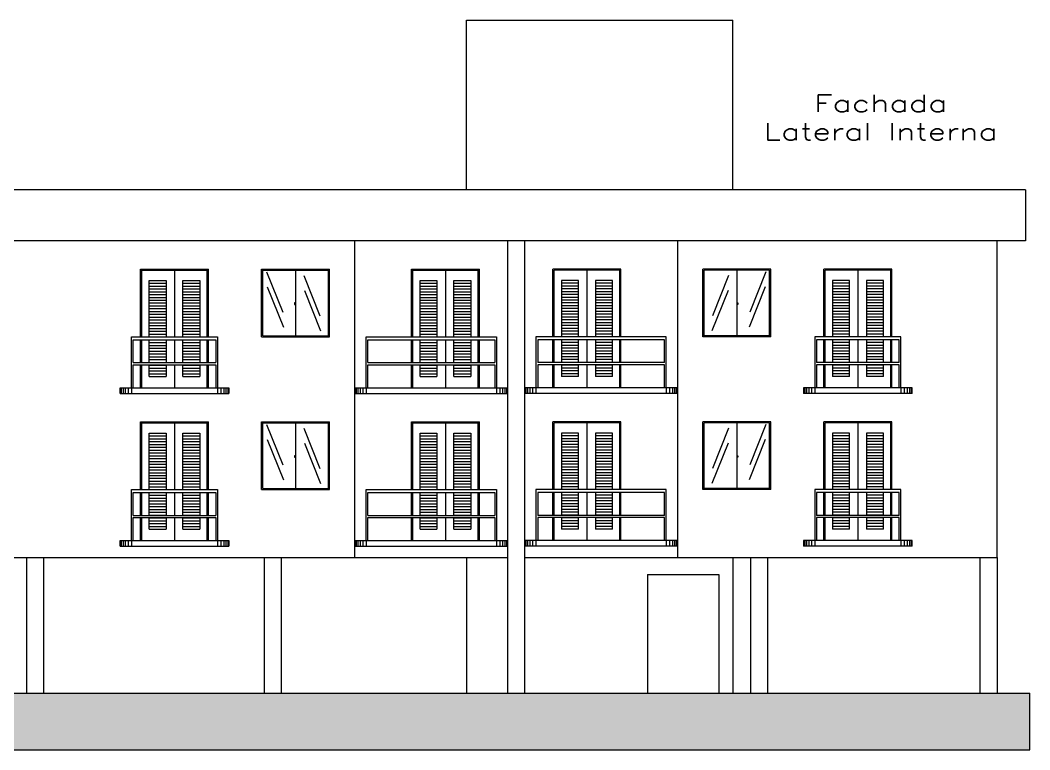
# Model space of a CAD drawing. Header units: millimetres. Extents: x 634 to 830, y -342 to -254.
# Drawn here: x 653.34 to 671.19, y -284.1 to -271.2 of the extents above; entities that cross this region are included whole.
import ezdxf

# ---------------------------------------------------------------- set-up
doc = ezdxf.new("R2010")
doc.units = ezdxf.units.MM
for name, color, linetype in [('Auxiliar', 1, 'Continuous'), ('Camada2', 1, 'Continuous'), ('PAREDE', 6, 'Continuous'), ('REG120-160', 4, 'Continuous')]:
    doc.layers.add(name, color=color, linetype=linetype)
doc.styles.add('REGUA60', font='romansx2.shx', dxfattribs={"width": 1.4})

msp = doc.modelspace()

# ---------------------------------------------------------------- hatches: boundary and pattern name
at = {"layer": 'Auxiliar', "lineweight": 0}
msp.add_hatch(color=256, dxfattribs=at).paths.add_polyline_path([(635.43, -283.103), (635.43, -284.103), (671.189, -284.103), (671.189, -283.103)])

# ---------------------------------------------------------------- linework, layer by layer
for p, q in [((664.43, -281.003), (665.69, -281.003)), ((635.43, -283.103), (671.189, -283.103)), ((671.189, -284.103), (671.189, -283.103)), ((635.43, -284.103), (671.189, -284.103))]:
    msp.add_line(p, q, dxfattribs=at)
at = {"layer": 'Camada2', "lineweight": 0}
for p, q in [((661.23, -274.203), (661.23, -271.203)), ((661.23, -271.203), (665.94, -271.203)), ((665.94, -274.203), (665.94, -271.203)), ((661.23, -280.703), (661.23, -283.103)), ((665.94, -280.703), (665.94, -283.103)), ((664.43, -281.003), (664.43, -283.103)), ((665.69, -281.003), (665.69, -283.103)), ((661.23, -283.103), (665.94, -283.103))]:
    msp.add_line(p, q, dxfattribs=at)
at = {"layer": 'PAREDE', "lineweight": 0}
for p, q in [((671.11, -274.203), (636.11, -274.203)), ((671.11, -274.203), (671.11, -275.103)), ((671.11, -275.103), (636.11, -275.103)), ((659.26, -280.703), (659.26, -275.103)), ((661.96, -280.703), (661.96, -275.103)), ((662.26, -280.703), (662.26, -275.103)), ((664.96, -275.103), (664.96, -280.703)), ((670.61, -280.703), (670.61, -275.103)), ((655.11, -277.803), (655.11, -277.703)), ((655.11, -277.703), (657.03, -277.703)), ((655.11, -277.803), (657.03, -277.803)), ((655.12, -277.703), (655.12, -277.803)), ((655.13, -277.703), (655.13, -277.803)), ((655.16, -277.703), (655.16, -277.803)), ((655.2, -277.703), (655.2, -277.803)), ((655.25, -277.703), (655.25, -277.803)), ((655.31, -277.703), (655.31, -277.803)), ((656.83, -277.703), (656.83, -277.803)), ((656.89, -277.703), (656.89, -277.803)), ((656.94, -277.703), (656.94, -277.803)), ((656.98, -277.703), (656.98, -277.803)), ((657.01, -277.703), (657.01, -277.803)), ((657.02, -277.703), (657.02, -277.803)), ((657.03, -277.703), (657.03, -277.803)), ((659.26, -277.703), (661.96, -277.703)), ((659.26, -277.803), (661.96, -277.803)), ((659.27, -277.703), (659.27, -277.803)), ((659.28, -277.703), (659.28, -277.803)), ((659.31, -277.703), (659.31, -277.803)), ((659.35, -277.703), (659.35, -277.803)), ((659.4, -277.703), (659.4, -277.803)), ((659.46, -277.703), (659.46, -277.803)), ((661.76, -277.703), (661.76, -277.803)), ((661.82, -277.703), (661.82, -277.803)), ((661.87, -277.703), (661.87, -277.803)), ((661.91, -277.703), (661.91, -277.803)), ((661.94, -277.703), (661.94, -277.803)), ((661.95, -277.703), (661.95, -277.803)), ((664.96, -277.703), (662.26, -277.703)), ((664.96, -277.803), (662.26, -277.803)), ((662.27, -277.703), (662.27, -277.803)), ((662.28, -277.703), (662.28, -277.803)), ((662.31, -277.703), (662.31, -277.803)), ((662.35, -277.703), (662.35, -277.803)), ((662.4, -277.703), (662.4, -277.803)), ((662.46, -277.703), (662.46, -277.803)), ((664.76, -277.703), (664.76, -277.803)), ((664.82, -277.703), (664.82, -277.803)), ((664.87, -277.703), (664.87, -277.803)), ((664.91, -277.703), (664.91, -277.803)), ((664.94, -277.703), (664.94, -277.803)), ((664.95, -277.703), (664.95, -277.803)), ((669.11, -277.703), (667.19, -277.703)), ((667.19, -277.703), (667.19, -277.803)), ((669.11, -277.803), (667.19, -277.803)), ((667.2, -277.703), (667.2, -277.803)), ((667.21, -277.703), (667.21, -277.803)), ((667.24, -277.703), (667.24, -277.803)), ((667.28, -277.703), (667.28, -277.803)), ((667.33, -277.703), (667.33, -277.803)), ((667.39, -277.703), (667.39, -277.803)), ((668.91, -277.703), (668.91, -277.803)), ((668.97, -277.703), (668.97, -277.803)), ((669.02, -277.703), (669.02, -277.803)), ((669.06, -277.703), (669.06, -277.803)), ((669.09, -277.703), (669.09, -277.803)), ((669.1, -277.703), (669.1, -277.803)), ((669.11, -277.803), (669.11, -277.703)), ((655.11, -280.503), (655.11, -280.403)), ((655.11, -280.403), (657.03, -280.403)), ((655.11, -280.503), (657.03, -280.503)), ((655.12, -280.403), (655.12, -280.503)), ((655.13, -280.403), (655.13, -280.503)), ((655.16, -280.403), (655.16, -280.503)), ((655.2, -280.403), (655.2, -280.503)), ((655.25, -280.403), (655.25, -280.503)), ((655.31, -280.403), (655.31, -280.503)), ((656.83, -280.403), (656.83, -280.503)), ((656.89, -280.403), (656.89, -280.503)), ((656.94, -280.403), (656.94, -280.503)), ((656.98, -280.403), (656.98, -280.503)), ((657.01, -280.403), (657.01, -280.503)), ((657.02, -280.403), (657.02, -280.503)), ((657.03, -280.403), (657.03, -280.503)), ((659.26, -280.403), (661.96, -280.403)), ((659.26, -280.503), (661.96, -280.503)), ((659.27, -280.403), (659.27, -280.503)), ((659.28, -280.403), (659.28, -280.503)), ((659.31, -280.403), (659.31, -280.503)), ((659.35, -280.403), (659.35, -280.503)), ((659.4, -280.403), (659.4, -280.503)), ((659.46, -280.403), (659.46, -280.503)), ((661.76, -280.403), (661.76, -280.503)), ((661.82, -280.403), (661.82, -280.503)), ((661.87, -280.403), (661.87, -280.503)), ((661.91, -280.403), (661.91, -280.503)), ((661.94, -280.403), (661.94, -280.503)), ((661.95, -280.403), (661.95, -280.503)), ((664.96, -280.403), (662.26, -280.403)), ((664.96, -280.503), (662.26, -280.503)), ((662.27, -280.403), (662.27, -280.503)), ((662.28, -280.403), (662.28, -280.503)), ((662.31, -280.403), (662.31, -280.503)), ((662.35, -280.403), (662.35, -280.503)), ((662.4, -280.403), (662.4, -280.503)), ((662.46, -280.403), (662.46, -280.503)), ((664.76, -280.403), (664.76, -280.503)), ((664.82, -280.403), (664.82, -280.503)), ((664.87, -280.403), (664.87, -280.503)), ((664.91, -280.403), (664.91, -280.503)), ((664.94, -280.403), (664.94, -280.503)), ((664.95, -280.403), (664.95, -280.503)), ((669.11, -280.403), (667.19, -280.403)), ((667.19, -280.403), (667.19, -280.503)), ((669.11, -280.503), (667.19, -280.503)), ((667.2, -280.403), (667.2, -280.503)), ((667.21, -280.403), (667.21, -280.503)), ((667.24, -280.403), (667.24, -280.503)), ((667.28, -280.403), (667.28, -280.503)), ((667.33, -280.403), (667.33, -280.503)), ((667.39, -280.403), (667.39, -280.503)), ((668.91, -280.403), (668.91, -280.503)), ((668.97, -280.403), (668.97, -280.503)), ((669.02, -280.403), (669.02, -280.503)), ((669.06, -280.403), (669.06, -280.503)), ((669.09, -280.403), (669.09, -280.503)), ((669.1, -280.403), (669.1, -280.503)), ((669.11, -280.503), (669.11, -280.403)), ((645.26, -280.703), (661.96, -280.703)), ((653.46, -283.103), (653.46, -280.703)), ((653.76, -283.103), (653.76, -280.703)), ((657.66, -283.103), (657.66, -280.703)), ((657.96, -283.103), (657.96, -280.703)), ((661.96, -283.103), (661.96, -280.703)), ((662.26, -280.703), (670.61, -280.703)), ((662.26, -283.103), (662.26, -280.703)), ((666.26, -283.103), (666.26, -280.703)), ((666.56, -283.103), (666.56, -280.703)), ((670.31, -283.103), (670.31, -280.703)), ((670.61, -280.703), (670.61, -283.103)), ((653.46, -283.103), (653.76, -283.103)), ((657.66, -283.103), (657.96, -283.103)), ((666.26, -283.103), (666.56, -283.103)), ((670.31, -283.103), (670.61, -283.103))]:
    msp.add_line(p, q, dxfattribs=at)
at = {"layer": 'REG120-160', "lineweight": 0}
for p, q in [((655.47, -276.803), (655.47, -275.603)), ((655.47, -275.603), (656.67, -275.603)), ((655.49, -276.803), (655.49, -275.623)), ((655.49, -275.623), (656.65, -275.623)), ((656.07, -275.623), (656.07, -276.803)), ((656.65, -276.803), (656.65, -275.623)), ((656.67, -276.803), (656.67, -275.603)), ((657.61, -275.603), (658.81, -275.603)), ((657.61, -276.803), (657.61, -275.603)), ((657.63, -276.783), (657.63, -275.623)), ((657.63, -275.623), (658.79, -275.623)), ((657.697, -275.654), (657.983, -276.365)), ((658.21, -275.623), (658.21, -276.783)), ((658.355, -275.719), (658.641, -276.43)), ((658.79, -276.783), (658.79, -275.623)), ((658.81, -276.803), (658.81, -275.603)), ((660.26, -276.803), (660.26, -275.603)), ((660.26, -275.603), (661.46, -275.603)), ((660.28, -276.803), (660.28, -275.623)), ((660.28, -275.623), (661.44, -275.623)), ((660.86, -275.623), (660.86, -276.803)), ((661.44, -276.803), (661.44, -275.623)), ((661.46, -276.803), (661.46, -275.603)), ((662.76, -276.803), (662.76, -275.603)), ((663.96, -275.603), (662.76, -275.603)), ((663.94, -275.623), (662.78, -275.623)), ((662.78, -276.803), (662.78, -275.623)), ((663.36, -275.623), (663.36, -276.803)), ((663.94, -276.803), (663.94, -275.623)), ((663.96, -276.803), (663.96, -275.603)), ((665.41, -276.803), (665.41, -275.603)), ((666.61, -275.603), (665.41, -275.603)), ((666.59, -275.623), (665.43, -275.623)), ((665.43, -276.783), (665.43, -275.623)), ((665.865, -275.719), (665.579, -276.43)), ((666.01, -275.623), (666.01, -276.783)), ((666.524, -275.654), (666.238, -276.365)), ((666.59, -276.783), (666.59, -275.623)), ((666.61, -276.803), (666.61, -275.603)), ((667.55, -276.803), (667.55, -275.603)), ((668.75, -275.603), (667.55, -275.603)), ((668.73, -275.623), (667.57, -275.623)), ((667.57, -276.803), (667.57, -275.623)), ((668.15, -275.623), (668.15, -276.803)), ((668.73, -276.803), (668.73, -275.623)), ((668.75, -276.803), (668.75, -275.603)), ((655.62, -276.803), (655.62, -275.803)), ((655.62, -275.803), (655.92, -275.803)), ((655.62, -275.853), (655.92, -275.853)), ((655.62, -275.903), (655.92, -275.903)), ((655.92, -275.803), (655.92, -276.803)), ((656.22, -276.803), (656.22, -275.803)), ((656.22, -275.803), (656.52, -275.803)), ((656.22, -275.853), (656.52, -275.853)), ((656.22, -275.903), (656.52, -275.903)), ((656.52, -275.803), (656.52, -276.803)), ((660.41, -276.803), (660.41, -275.803)), ((660.41, -275.803), (660.71, -275.803)), ((660.41, -275.853), (660.71, -275.853)), ((660.41, -275.903), (660.71, -275.903)), ((660.71, -275.803), (660.71, -276.803)), ((661.01, -276.803), (661.01, -275.803)), ((661.01, -275.803), (661.31, -275.803)), ((661.01, -275.853), (661.31, -275.853)), ((661.01, -275.903), (661.31, -275.903)), ((661.31, -275.803), (661.31, -276.803)), ((662.91, -275.803), (662.91, -276.803)), ((663.21, -275.803), (662.91, -275.803)), ((663.21, -275.853), (662.91, -275.853)), ((663.21, -275.903), (662.91, -275.903)), ((663.21, -276.803), (663.21, -275.803)), ((663.51, -275.803), (663.51, -276.803)), ((663.81, -275.803), (663.51, -275.803)), ((663.81, -275.853), (663.51, -275.853)), ((663.81, -275.903), (663.51, -275.903)), ((663.81, -276.803), (663.81, -275.803)), ((667.7, -275.803), (667.7, -276.803)), ((668, -275.803), (667.7, -275.803)), ((668, -275.853), (667.7, -275.853)), ((668, -275.903), (667.7, -275.903)), ((668, -276.803), (668, -275.803)), ((668.3, -275.803), (668.3, -276.803)), ((668.6, -275.803), (668.3, -275.803)), ((668.6, -275.853), (668.3, -275.853)), ((668.6, -275.903), (668.3, -275.903)), ((668.6, -276.803), (668.6, -275.803)), ((655.62, -275.953), (655.92, -275.953)), ((655.62, -276.003), (655.92, -276.003)), ((655.62, -276.053), (655.92, -276.053)), ((656.22, -275.953), (656.52, -275.953)), ((656.22, -276.003), (656.52, -276.003)), ((656.22, -276.053), (656.52, -276.053)), ((657.708, -275.918), (657.994, -276.629)), ((658.366, -275.982), (658.652, -276.693)), ((660.41, -275.953), (660.71, -275.953)), ((660.41, -276.003), (660.71, -276.003)), ((660.41, -276.053), (660.71, -276.053)), ((661.01, -275.953), (661.31, -275.953)), ((661.01, -276.003), (661.31, -276.003)), ((661.01, -276.053), (661.31, -276.053)), ((663.21, -275.953), (662.91, -275.953)), ((663.21, -276.003), (662.91, -276.003)), ((663.21, -276.053), (662.91, -276.053)), ((663.81, -275.953), (663.51, -275.953)), ((663.81, -276.003), (663.51, -276.003)), ((663.81, -276.053), (663.51, -276.053)), ((665.854, -275.982), (665.568, -276.693)), ((666.513, -275.918), (666.227, -276.629)), ((668, -275.953), (667.7, -275.953)), ((668, -276.003), (667.7, -276.003)), ((668, -276.053), (667.7, -276.053)), ((668.6, -275.953), (668.3, -275.953)), ((668.6, -276.003), (668.3, -276.003)), ((668.6, -276.053), (668.3, -276.053)), ((655.62, -276.103), (655.92, -276.103)), ((655.62, -276.153), (655.92, -276.153)), ((655.62, -276.203), (655.92, -276.203)), ((655.62, -276.253), (655.92, -276.253)), ((656.22, -276.103), (656.52, -276.103)), ((656.22, -276.153), (656.52, -276.153)), ((656.22, -276.203), (656.52, -276.203)), ((656.22, -276.253), (656.52, -276.253)), ((658.21, -276.203), (658.192, -276.203)), ((658.192, -276.203), (658.192, -276.229)), ((658.192, -276.229), (658.21, -276.229)), ((660.41, -276.103), (660.71, -276.103)), ((660.41, -276.153), (660.71, -276.153)), ((660.41, -276.203), (660.71, -276.203)), ((660.41, -276.253), (660.71, -276.253)), ((661.01, -276.103), (661.31, -276.103)), ((661.01, -276.153), (661.31, -276.153)), ((661.01, -276.203), (661.31, -276.203)), ((661.01, -276.253), (661.31, -276.253)), ((663.21, -276.103), (662.91, -276.103)), ((663.21, -276.153), (662.91, -276.153)), ((663.21, -276.203), (662.91, -276.203)), ((663.21, -276.253), (662.91, -276.253)), ((663.81, -276.103), (663.51, -276.103)), ((663.81, -276.153), (663.51, -276.153)), ((663.81, -276.203), (663.51, -276.203)), ((663.81, -276.253), (663.51, -276.253)), ((666.01, -276.203), (666.028, -276.203)), ((666.028, -276.229), (666.01, -276.229)), ((666.028, -276.203), (666.028, -276.229)), ((668, -276.103), (667.7, -276.103)), ((668, -276.153), (667.7, -276.153)), ((668, -276.203), (667.7, -276.203)), ((668, -276.253), (667.7, -276.253)), ((668.6, -276.103), (668.3, -276.103)), ((668.6, -276.153), (668.3, -276.153)), ((668.6, -276.203), (668.3, -276.203)), ((668.6, -276.253), (668.3, -276.253)), ((655.62, -276.303), (655.92, -276.303)), ((655.62, -276.353), (655.92, -276.353)), ((655.62, -276.403), (655.92, -276.403)), ((656.22, -276.303), (656.52, -276.303)), ((656.22, -276.353), (656.52, -276.353)), ((656.22, -276.403), (656.52, -276.403)), ((660.41, -276.303), (660.71, -276.303)), ((660.41, -276.353), (660.71, -276.353)), ((660.41, -276.403), (660.71, -276.403)), ((661.01, -276.303), (661.31, -276.303)), ((661.01, -276.353), (661.31, -276.353)), ((661.01, -276.403), (661.31, -276.403)), ((663.21, -276.303), (662.91, -276.303)), ((663.21, -276.353), (662.91, -276.353)), ((663.21, -276.403), (662.91, -276.403)), ((663.81, -276.303), (663.51, -276.303)), ((663.81, -276.353), (663.51, -276.353)), ((663.81, -276.403), (663.51, -276.403)), ((668, -276.303), (667.7, -276.303)), ((668, -276.353), (667.7, -276.353)), ((668, -276.403), (667.7, -276.403)), ((668.6, -276.303), (668.3, -276.303)), ((668.6, -276.353), (668.3, -276.353)), ((668.6, -276.403), (668.3, -276.403)), ((655.62, -276.453), (655.92, -276.453)), ((655.62, -276.503), (655.92, -276.503)), ((655.62, -276.553), (655.92, -276.553)), ((655.62, -276.603), (655.92, -276.603)), ((656.22, -276.453), (656.52, -276.453)), ((656.22, -276.503), (656.52, -276.503)), ((656.22, -276.553), (656.52, -276.553)), ((656.22, -276.603), (656.52, -276.603)), ((660.41, -276.453), (660.71, -276.453)), ((660.41, -276.503), (660.71, -276.503)), ((660.41, -276.553), (660.71, -276.553)), ((660.41, -276.603), (660.71, -276.603)), ((661.01, -276.453), (661.31, -276.453)), ((661.01, -276.503), (661.31, -276.503)), ((661.01, -276.553), (661.31, -276.553)), ((661.01, -276.603), (661.31, -276.603)), ((663.21, -276.453), (662.91, -276.453)), ((663.21, -276.503), (662.91, -276.503)), ((663.21, -276.553), (662.91, -276.553)), ((663.21, -276.603), (662.91, -276.603)), ((663.81, -276.453), (663.51, -276.453)), ((663.81, -276.503), (663.51, -276.503)), ((663.81, -276.553), (663.51, -276.553)), ((663.81, -276.603), (663.51, -276.603)), ((668, -276.453), (667.7, -276.453)), ((668, -276.503), (667.7, -276.503)), ((668, -276.553), (667.7, -276.553)), ((668, -276.603), (667.7, -276.603)), ((668.6, -276.453), (668.3, -276.453)), ((668.6, -276.503), (668.3, -276.503)), ((668.6, -276.553), (668.3, -276.553)), ((668.6, -276.603), (668.3, -276.603)), ((655.62, -276.653), (655.92, -276.653)), ((655.62, -276.703), (655.92, -276.703)), ((655.62, -276.753), (655.92, -276.753)), ((656.22, -276.653), (656.52, -276.653)), ((656.22, -276.703), (656.52, -276.703)), ((656.22, -276.753), (656.52, -276.753)), ((657.63, -276.783), (658.79, -276.783)), ((660.41, -276.653), (660.71, -276.653)), ((660.41, -276.703), (660.71, -276.703)), ((660.41, -276.753), (660.71, -276.753)), ((661.01, -276.653), (661.31, -276.653)), ((661.01, -276.703), (661.31, -276.703)), ((661.01, -276.753), (661.31, -276.753)), ((663.21, -276.653), (662.91, -276.653)), ((663.21, -276.703), (662.91, -276.703)), ((663.21, -276.753), (662.91, -276.753)), ((663.81, -276.653), (663.51, -276.653)), ((663.81, -276.703), (663.51, -276.703)), ((663.81, -276.753), (663.51, -276.753)), ((666.59, -276.783), (665.43, -276.783)), ((668, -276.653), (667.7, -276.653)), ((668, -276.703), (667.7, -276.703)), ((668, -276.753), (667.7, -276.753)), ((668.6, -276.653), (668.3, -276.653)), ((668.6, -276.703), (668.3, -276.703)), ((668.6, -276.753), (668.3, -276.753)), ((655.31, -277.703), (655.31, -276.803)), ((655.31, -276.803), (656.83, -276.803)), ((655.34, -276.853), (656.8, -276.853)), ((655.34, -277.258), (655.34, -276.853)), ((655.47, -277.258), (655.47, -276.853)), ((655.49, -277.258), (655.49, -276.853)), ((655.62, -276.803), (655.92, -276.803)), ((655.62, -277.258), (655.62, -276.853)), ((655.62, -276.853), (655.92, -276.853)), ((655.62, -276.903), (655.92, -276.903)), ((655.62, -276.953), (655.92, -276.953)), ((655.92, -276.853), (655.92, -277.258)), ((656.07, -276.853), (656.07, -277.258)), ((656.22, -276.803), (656.52, -276.803)), ((656.22, -277.258), (656.22, -276.853)), ((656.22, -276.853), (656.52, -276.853)), ((656.22, -276.903), (656.52, -276.903)), ((656.22, -276.953), (656.52, -276.953)), ((656.52, -276.853), (656.52, -277.258)), ((656.65, -277.258), (656.65, -276.853)), ((656.67, -277.258), (656.67, -276.853)), ((656.8, -276.853), (656.8, -277.258)), ((656.83, -276.803), (656.83, -277.703)), ((657.61, -276.803), (658.81, -276.803)), ((659.46, -277.703), (659.46, -276.803)), ((659.46, -276.803), (661.76, -276.803)), ((659.49, -276.853), (661.73, -276.853)), ((659.49, -277.258), (659.49, -276.853)), ((660.26, -277.258), (660.26, -276.853)), ((660.28, -277.258), (660.28, -276.853)), ((660.41, -276.803), (660.71, -276.803)), ((660.41, -277.258), (660.41, -276.853)), ((660.41, -276.853), (660.71, -276.853)), ((660.41, -276.903), (660.71, -276.903)), ((660.41, -276.953), (660.71, -276.953)), ((660.71, -276.853), (660.71, -277.258)), ((660.86, -276.853), (660.86, -277.258)), ((661.01, -276.803), (661.31, -276.803)), ((661.01, -277.258), (661.01, -276.853)), ((661.01, -276.853), (661.31, -276.853)), ((661.01, -276.903), (661.31, -276.903)), ((661.01, -276.953), (661.31, -276.953)), ((661.31, -276.853), (661.31, -277.258)), ((661.44, -277.258), (661.44, -276.853)), ((661.46, -277.258), (661.46, -276.853)), ((661.73, -276.853), (661.73, -277.258)), ((661.76, -276.803), (661.76, -277.703)), ((662.46, -276.803), (662.46, -277.703)), ((664.76, -276.803), (662.46, -276.803)), ((664.73, -276.853), (662.49, -276.853)), ((662.49, -276.853), (662.49, -277.258)), ((662.76, -277.258), (662.76, -276.853)), ((662.78, -277.258), (662.78, -276.853)), ((663.21, -276.803), (662.91, -276.803)), ((662.91, -276.853), (662.91, -277.258)), ((663.21, -276.853), (662.91, -276.853)), ((663.21, -276.903), (662.91, -276.903)), ((663.21, -276.953), (662.91, -276.953)), ((663.21, -277.258), (663.21, -276.853)), ((663.36, -276.853), (663.36, -277.258)), ((663.81, -276.803), (663.51, -276.803)), ((663.51, -276.853), (663.51, -277.258)), ((663.81, -276.853), (663.51, -276.853)), ((663.81, -276.903), (663.51, -276.903)), ((663.81, -276.953), (663.51, -276.953)), ((663.81, -277.258), (663.81, -276.853)), ((663.94, -277.258), (663.94, -276.853)), ((663.96, -277.258), (663.96, -276.853)), ((664.73, -277.258), (664.73, -276.853)), ((664.76, -277.703), (664.76, -276.803)), ((666.61, -276.803), (665.41, -276.803)), ((667.39, -276.803), (667.39, -277.703)), ((668.91, -276.803), (667.39, -276.803)), ((668.88, -276.853), (667.42, -276.853)), ((667.42, -276.853), (667.42, -277.258)), ((667.55, -277.258), (667.55, -276.853)), ((667.57, -277.258), (667.57, -276.853)), ((668, -276.803), (667.7, -276.803)), ((667.7, -276.853), (667.7, -277.258)), ((668, -276.853), (667.7, -276.853)), ((668, -276.903), (667.7, -276.903)), ((668, -276.953), (667.7, -276.953)), ((668, -277.258), (668, -276.853)), ((668.15, -276.853), (668.15, -277.258)), ((668.6, -276.803), (668.3, -276.803)), ((668.3, -276.853), (668.3, -277.258)), ((668.6, -276.853), (668.3, -276.853)), ((668.6, -276.903), (668.3, -276.903)), ((668.6, -276.953), (668.3, -276.953)), ((668.6, -277.258), (668.6, -276.853)), ((668.73, -277.258), (668.73, -276.853)), ((668.75, -277.258), (668.75, -276.853)), ((668.88, -277.258), (668.88, -276.853)), ((668.91, -277.703), (668.91, -276.803)), ((655.62, -277.003), (655.92, -277.003)), ((655.62, -277.053), (655.92, -277.053)), ((655.62, -277.103), (655.92, -277.103)), ((656.22, -277.003), (656.52, -277.003)), ((656.22, -277.053), (656.52, -277.053)), ((656.22, -277.103), (656.52, -277.103)), ((660.41, -277.003), (660.71, -277.003)), ((660.41, -277.053), (660.71, -277.053)), ((660.41, -277.103), (660.71, -277.103)), ((661.01, -277.003), (661.31, -277.003)), ((661.01, -277.053), (661.31, -277.053)), ((661.01, -277.103), (661.31, -277.103)), ((663.21, -277.003), (662.91, -277.003)), ((663.21, -277.053), (662.91, -277.053)), ((663.21, -277.103), (662.91, -277.103)), ((663.81, -277.003), (663.51, -277.003)), ((663.81, -277.053), (663.51, -277.053)), ((663.81, -277.103), (663.51, -277.103)), ((668, -277.003), (667.7, -277.003)), ((668, -277.053), (667.7, -277.053)), ((668, -277.103), (667.7, -277.103)), ((668.6, -277.003), (668.3, -277.003)), ((668.6, -277.053), (668.3, -277.053)), ((668.6, -277.103), (668.3, -277.103)), ((655.34, -277.258), (656.8, -277.258)), ((655.34, -277.703), (655.34, -277.298)), ((655.34, -277.298), (656.8, -277.298)), ((655.47, -277.703), (655.47, -277.298)), ((655.49, -277.703), (655.49, -277.298)), ((655.62, -277.153), (655.92, -277.153)), ((655.62, -277.203), (655.92, -277.203)), ((655.62, -277.253), (655.92, -277.253)), ((655.62, -277.503), (655.62, -277.298)), ((655.62, -277.303), (655.92, -277.303)), ((655.92, -277.298), (655.92, -277.503)), ((656.07, -277.298), (656.07, -277.703)), ((656.22, -277.153), (656.52, -277.153)), ((656.22, -277.203), (656.52, -277.203)), ((656.22, -277.253), (656.52, -277.253)), ((656.22, -277.503), (656.22, -277.298)), ((656.22, -277.303), (656.52, -277.303)), ((656.52, -277.298), (656.52, -277.503)), ((656.65, -277.703), (656.65, -277.298)), ((656.67, -277.703), (656.67, -277.298)), ((656.8, -277.298), (656.8, -277.703)), ((659.49, -277.258), (661.73, -277.258)), ((659.49, -277.703), (659.49, -277.298)), ((659.49, -277.298), (661.73, -277.298)), ((660.26, -277.703), (660.26, -277.298)), ((660.28, -277.703), (660.28, -277.298)), ((660.41, -277.153), (660.71, -277.153)), ((660.41, -277.203), (660.71, -277.203)), ((660.41, -277.253), (660.71, -277.253)), ((660.41, -277.503), (660.41, -277.298)), ((660.41, -277.303), (660.71, -277.303)), ((660.71, -277.298), (660.71, -277.503)), ((660.86, -277.298), (660.86, -277.703)), ((661.01, -277.153), (661.31, -277.153)), ((661.01, -277.203), (661.31, -277.203)), ((661.01, -277.253), (661.31, -277.253)), ((661.01, -277.503), (661.01, -277.298)), ((661.01, -277.303), (661.31, -277.303)), ((661.31, -277.298), (661.31, -277.503)), ((661.44, -277.703), (661.44, -277.298)), ((661.46, -277.703), (661.46, -277.298)), ((661.73, -277.298), (661.73, -277.703)), ((664.73, -277.258), (662.49, -277.258)), ((662.49, -277.298), (662.49, -277.703)), ((664.73, -277.298), (662.49, -277.298)), ((662.76, -277.703), (662.76, -277.298)), ((662.78, -277.703), (662.78, -277.298)), ((663.21, -277.153), (662.91, -277.153)), ((663.21, -277.203), (662.91, -277.203)), ((663.21, -277.253), (662.91, -277.253)), ((662.91, -277.298), (662.91, -277.503)), ((663.21, -277.303), (662.91, -277.303)), ((663.21, -277.503), (663.21, -277.298)), ((663.36, -277.298), (663.36, -277.703)), ((663.81, -277.153), (663.51, -277.153)), ((663.81, -277.203), (663.51, -277.203)), ((663.81, -277.253), (663.51, -277.253)), ((663.51, -277.298), (663.51, -277.503)), ((663.81, -277.303), (663.51, -277.303)), ((663.81, -277.503), (663.81, -277.298)), ((663.94, -277.703), (663.94, -277.298)), ((663.96, -277.703), (663.96, -277.298)), ((664.73, -277.703), (664.73, -277.298)), ((668.88, -277.258), (667.42, -277.258)), ((667.42, -277.298), (667.42, -277.703)), ((668.88, -277.298), (667.42, -277.298)), ((667.55, -277.703), (667.55, -277.298)), ((667.57, -277.703), (667.57, -277.298)), ((668, -277.153), (667.7, -277.153)), ((668, -277.203), (667.7, -277.203)), ((668, -277.253), (667.7, -277.253)), ((667.7, -277.298), (667.7, -277.503)), ((668, -277.303), (667.7, -277.303)), ((668, -277.503), (668, -277.298)), ((668.15, -277.298), (668.15, -277.703)), ((668.6, -277.153), (668.3, -277.153)), ((668.6, -277.203), (668.3, -277.203)), ((668.6, -277.253), (668.3, -277.253)), ((668.3, -277.298), (668.3, -277.503)), ((668.6, -277.303), (668.3, -277.303)), ((668.6, -277.503), (668.6, -277.298)), ((668.73, -277.703), (668.73, -277.298)), ((668.75, -277.703), (668.75, -277.298)), ((668.88, -277.703), (668.88, -277.298)), ((655.62, -277.353), (655.92, -277.353)), ((655.62, -277.403), (655.92, -277.403)), ((655.62, -277.453), (655.92, -277.453)), ((655.62, -277.503), (655.92, -277.503)), ((656.22, -277.353), (656.52, -277.353)), ((656.22, -277.403), (656.52, -277.403)), ((656.22, -277.453), (656.52, -277.453)), ((656.22, -277.503), (656.52, -277.503)), ((660.41, -277.353), (660.71, -277.353)), ((660.41, -277.403), (660.71, -277.403)), ((660.41, -277.453), (660.71, -277.453)), ((660.41, -277.503), (660.71, -277.503)), ((661.01, -277.353), (661.31, -277.353)), ((661.01, -277.403), (661.31, -277.403)), ((661.01, -277.453), (661.31, -277.453)), ((661.01, -277.503), (661.31, -277.503)), ((663.21, -277.353), (662.91, -277.353)), ((663.21, -277.403), (662.91, -277.403)), ((663.21, -277.453), (662.91, -277.453)), ((663.21, -277.503), (662.91, -277.503)), ((663.81, -277.353), (663.51, -277.353)), ((663.81, -277.403), (663.51, -277.403)), ((663.81, -277.453), (663.51, -277.453)), ((663.81, -277.503), (663.51, -277.503)), ((668, -277.353), (667.7, -277.353)), ((668, -277.403), (667.7, -277.403)), ((668, -277.453), (667.7, -277.453)), ((668, -277.503), (667.7, -277.503)), ((668.6, -277.353), (668.3, -277.353)), ((668.6, -277.403), (668.3, -277.403)), ((668.6, -277.453), (668.3, -277.453)), ((668.6, -277.503), (668.3, -277.503)), ((655.47, -279.503), (655.47, -278.303)), ((655.47, -278.303), (656.67, -278.303)), ((655.49, -279.503), (655.49, -278.323)), ((655.49, -278.323), (656.65, -278.323)), ((656.07, -278.323), (656.07, -279.503)), ((656.65, -279.503), (656.65, -278.323)), ((656.67, -279.503), (656.67, -278.303)), ((657.61, -278.303), (658.81, -278.303)), ((657.61, -279.503), (657.61, -278.303)), ((657.63, -279.483), (657.63, -278.323)), ((657.63, -278.323), (658.79, -278.323)), ((657.697, -278.354), (657.983, -279.065)), ((658.21, -278.323), (658.21, -279.483)), ((658.79, -279.483), (658.79, -278.323)), ((658.81, -279.503), (658.81, -278.303)), ((660.26, -279.503), (660.26, -278.303)), ((660.26, -278.303), (661.46, -278.303)), ((660.28, -279.503), (660.28, -278.323)), ((660.28, -278.323), (661.44, -278.323)), ((660.86, -278.323), (660.86, -279.503)), ((661.44, -279.503), (661.44, -278.323)), ((661.46, -279.503), (661.46, -278.303)), ((662.76, -279.503), (662.76, -278.303)), ((663.96, -278.303), (662.76, -278.303)), ((663.94, -278.323), (662.78, -278.323)), ((662.78, -279.503), (662.78, -278.323)), ((663.36, -278.323), (663.36, -279.503)), ((663.94, -279.503), (663.94, -278.323)), ((663.96, -279.503), (663.96, -278.303)), ((665.41, -279.503), (665.41, -278.303)), ((666.61, -278.303), (665.41, -278.303)), ((666.59, -278.323), (665.43, -278.323)), ((665.43, -279.483), (665.43, -278.323)), ((666.01, -278.323), (666.01, -279.483)), ((666.524, -278.354), (666.238, -279.065)), ((666.59, -279.483), (666.59, -278.323)), ((666.61, -279.503), (666.61, -278.303)), ((667.55, -279.503), (667.55, -278.303)), ((668.75, -278.303), (667.55, -278.303)), ((668.73, -278.323), (667.57, -278.323)), ((667.57, -279.503), (667.57, -278.323)), ((668.15, -278.323), (668.15, -279.503)), ((668.73, -279.503), (668.73, -278.323)), ((668.75, -279.503), (668.75, -278.303)), ((655.62, -279.503), (655.62, -278.503)), ((655.62, -278.503), (655.92, -278.503)), ((655.62, -278.553), (655.92, -278.553)), ((655.92, -278.503), (655.92, -279.503)), ((656.22, -279.503), (656.22, -278.503)), ((656.22, -278.503), (656.52, -278.503)), ((656.22, -278.553), (656.52, -278.553)), ((656.52, -278.503), (656.52, -279.503)), ((658.355, -278.419), (658.641, -279.13)), ((660.41, -279.503), (660.41, -278.503)), ((660.41, -278.503), (660.71, -278.503)), ((660.41, -278.553), (660.71, -278.553)), ((660.71, -278.503), (660.71, -279.503)), ((661.01, -279.503), (661.01, -278.503)), ((661.01, -278.503), (661.31, -278.503)), ((661.01, -278.553), (661.31, -278.553)), ((661.31, -278.503), (661.31, -279.503)), ((662.91, -278.503), (662.91, -279.503)), ((663.21, -278.503), (662.91, -278.503)), ((663.21, -278.553), (662.91, -278.553)), ((663.21, -279.503), (663.21, -278.503)), ((663.51, -278.503), (663.51, -279.503)), ((663.81, -278.503), (663.51, -278.503)), ((663.81, -278.553), (663.51, -278.553)), ((663.81, -279.503), (663.81, -278.503)), ((665.865, -278.419), (665.579, -279.13)), ((667.7, -278.503), (667.7, -279.503)), ((668, -278.503), (667.7, -278.503)), ((668, -278.553), (667.7, -278.553)), ((668, -279.503), (668, -278.503)), ((668.3, -278.503), (668.3, -279.503)), ((668.6, -278.503), (668.3, -278.503)), ((668.6, -278.553), (668.3, -278.553)), ((668.6, -279.503), (668.6, -278.503)), ((655.62, -278.603), (655.92, -278.603)), ((655.62, -278.653), (655.92, -278.653)), ((655.62, -278.703), (655.92, -278.703)), ((655.62, -278.753), (655.92, -278.753)), ((656.22, -278.603), (656.52, -278.603)), ((656.22, -278.653), (656.52, -278.653)), ((656.22, -278.703), (656.52, -278.703)), ((656.22, -278.753), (656.52, -278.753)), ((657.708, -278.618), (657.994, -279.329)), ((658.366, -278.682), (658.652, -279.393)), ((660.41, -278.603), (660.71, -278.603)), ((660.41, -278.653), (660.71, -278.653)), ((660.41, -278.703), (660.71, -278.703)), ((660.41, -278.753), (660.71, -278.753)), ((661.01, -278.603), (661.31, -278.603)), ((661.01, -278.653), (661.31, -278.653)), ((661.01, -278.703), (661.31, -278.703)), ((661.01, -278.753), (661.31, -278.753)), ((663.21, -278.603), (662.91, -278.603)), ((663.21, -278.653), (662.91, -278.653)), ((663.21, -278.703), (662.91, -278.703)), ((663.21, -278.753), (662.91, -278.753)), ((663.81, -278.603), (663.51, -278.603)), ((663.81, -278.653), (663.51, -278.653)), ((663.81, -278.703), (663.51, -278.703)), ((663.81, -278.753), (663.51, -278.753)), ((665.854, -278.682), (665.568, -279.393)), ((666.513, -278.618), (666.227, -279.329)), ((668, -278.603), (667.7, -278.603)), ((668, -278.653), (667.7, -278.653)), ((668, -278.703), (667.7, -278.703)), ((668, -278.753), (667.7, -278.753)), ((668.6, -278.603), (668.3, -278.603)), ((668.6, -278.653), (668.3, -278.653)), ((668.6, -278.703), (668.3, -278.703)), ((668.6, -278.753), (668.3, -278.753)), ((655.62, -278.803), (655.92, -278.803)), ((655.62, -278.853), (655.92, -278.853)), ((655.62, -278.903), (655.92, -278.903)), ((656.22, -278.803), (656.52, -278.803)), ((656.22, -278.853), (656.52, -278.853)), ((656.22, -278.903), (656.52, -278.903)), ((658.21, -278.903), (658.192, -278.903)), ((658.192, -278.903), (658.192, -278.929)), ((658.192, -278.929), (658.21, -278.929)), ((660.41, -278.803), (660.71, -278.803)), ((660.41, -278.853), (660.71, -278.853)), ((660.41, -278.903), (660.71, -278.903)), ((661.01, -278.803), (661.31, -278.803)), ((661.01, -278.853), (661.31, -278.853)), ((661.01, -278.903), (661.31, -278.903)), ((663.21, -278.803), (662.91, -278.803)), ((663.21, -278.853), (662.91, -278.853)), ((663.21, -278.903), (662.91, -278.903)), ((663.81, -278.803), (663.51, -278.803)), ((663.81, -278.853), (663.51, -278.853)), ((663.81, -278.903), (663.51, -278.903)), ((666.01, -278.903), (666.028, -278.903)), ((666.028, -278.929), (666.01, -278.929)), ((666.028, -278.903), (666.028, -278.929)), ((668, -278.803), (667.7, -278.803)), ((668, -278.853), (667.7, -278.853)), ((668, -278.903), (667.7, -278.903)), ((668.6, -278.803), (668.3, -278.803)), ((668.6, -278.853), (668.3, -278.853)), ((668.6, -278.903), (668.3, -278.903)), ((655.62, -278.953), (655.92, -278.953)), ((655.62, -279.003), (655.92, -279.003)), ((655.62, -279.053), (655.92, -279.053)), ((655.62, -279.103), (655.92, -279.103)), ((656.22, -278.953), (656.52, -278.953)), ((656.22, -279.003), (656.52, -279.003)), ((656.22, -279.053), (656.52, -279.053)), ((656.22, -279.103), (656.52, -279.103)), ((660.41, -278.953), (660.71, -278.953)), ((660.41, -279.003), (660.71, -279.003)), ((660.41, -279.053), (660.71, -279.053)), ((660.41, -279.103), (660.71, -279.103)), ((661.01, -278.953), (661.31, -278.953)), ((661.01, -279.003), (661.31, -279.003)), ((661.01, -279.053), (661.31, -279.053)), ((661.01, -279.103), (661.31, -279.103)), ((663.21, -278.953), (662.91, -278.953)), ((663.21, -279.003), (662.91, -279.003)), ((663.21, -279.053), (662.91, -279.053)), ((663.21, -279.103), (662.91, -279.103)), ((663.81, -278.953), (663.51, -278.953)), ((663.81, -279.003), (663.51, -279.003)), ((663.81, -279.053), (663.51, -279.053)), ((663.81, -279.103), (663.51, -279.103)), ((668, -278.953), (667.7, -278.953)), ((668, -279.003), (667.7, -279.003)), ((668, -279.053), (667.7, -279.053)), ((668, -279.103), (667.7, -279.103)), ((668.6, -278.953), (668.3, -278.953)), ((668.6, -279.003), (668.3, -279.003)), ((668.6, -279.053), (668.3, -279.053)), ((668.6, -279.103), (668.3, -279.103)), ((655.62, -279.153), (655.92, -279.153)), ((655.62, -279.203), (655.92, -279.203)), ((655.62, -279.253), (655.92, -279.253)), ((656.22, -279.153), (656.52, -279.153)), ((656.22, -279.203), (656.52, -279.203)), ((656.22, -279.253), (656.52, -279.253)), ((660.41, -279.153), (660.71, -279.153)), ((660.41, -279.203), (660.71, -279.203)), ((660.41, -279.253), (660.71, -279.253)), ((661.01, -279.153), (661.31, -279.153)), ((661.01, -279.203), (661.31, -279.203)), ((661.01, -279.253), (661.31, -279.253)), ((663.21, -279.153), (662.91, -279.153)), ((663.21, -279.203), (662.91, -279.203)), ((663.21, -279.253), (662.91, -279.253)), ((663.81, -279.153), (663.51, -279.153)), ((663.81, -279.203), (663.51, -279.203)), ((663.81, -279.253), (663.51, -279.253)), ((668, -279.153), (667.7, -279.153)), ((668, -279.203), (667.7, -279.203)), ((668, -279.253), (667.7, -279.253)), ((668.6, -279.153), (668.3, -279.153)), ((668.6, -279.203), (668.3, -279.203)), ((668.6, -279.253), (668.3, -279.253)), ((655.62, -279.303), (655.92, -279.303)), ((655.62, -279.353), (655.92, -279.353)), ((655.62, -279.403), (655.92, -279.403)), ((655.62, -279.453), (655.92, -279.453)), ((656.22, -279.303), (656.52, -279.303)), ((656.22, -279.353), (656.52, -279.353)), ((656.22, -279.403), (656.52, -279.403)), ((656.22, -279.453), (656.52, -279.453)), ((660.41, -279.303), (660.71, -279.303)), ((660.41, -279.353), (660.71, -279.353)), ((660.41, -279.403), (660.71, -279.403)), ((660.41, -279.453), (660.71, -279.453)), ((661.01, -279.303), (661.31, -279.303)), ((661.01, -279.353), (661.31, -279.353)), ((661.01, -279.403), (661.31, -279.403)), ((661.01, -279.453), (661.31, -279.453)), ((663.21, -279.303), (662.91, -279.303)), ((663.21, -279.353), (662.91, -279.353)), ((663.21, -279.403), (662.91, -279.403)), ((663.21, -279.453), (662.91, -279.453)), ((663.81, -279.303), (663.51, -279.303)), ((663.81, -279.353), (663.51, -279.353)), ((663.81, -279.403), (663.51, -279.403)), ((663.81, -279.453), (663.51, -279.453)), ((668, -279.303), (667.7, -279.303)), ((668, -279.353), (667.7, -279.353)), ((668, -279.403), (667.7, -279.403)), ((668, -279.453), (667.7, -279.453)), ((668.6, -279.303), (668.3, -279.303)), ((668.6, -279.353), (668.3, -279.353)), ((668.6, -279.403), (668.3, -279.403)), ((668.6, -279.453), (668.3, -279.453)), ((655.31, -280.403), (655.31, -279.503)), ((655.31, -279.503), (656.83, -279.503)), ((655.34, -279.553), (656.8, -279.553)), ((655.34, -279.958), (655.34, -279.553)), ((655.47, -279.958), (655.47, -279.553)), ((655.49, -279.958), (655.49, -279.553)), ((655.62, -279.503), (655.92, -279.503)), ((655.62, -279.958), (655.62, -279.553)), ((655.62, -279.553), (655.92, -279.553)), ((655.62, -279.603), (655.92, -279.603)), ((655.92, -279.553), (655.92, -279.958)), ((656.07, -279.553), (656.07, -279.958)), ((656.22, -279.503), (656.52, -279.503)), ((656.22, -279.958), (656.22, -279.553)), ((656.22, -279.553), (656.52, -279.553)), ((656.22, -279.603), (656.52, -279.603)), ((656.52, -279.553), (656.52, -279.958)), ((656.65, -279.958), (656.65, -279.553)), ((656.67, -279.958), (656.67, -279.553)), ((656.8, -279.553), (656.8, -279.958)), ((656.83, -279.503), (656.83, -280.403)), ((657.61, -279.503), (658.81, -279.503)), ((657.63, -279.483), (658.79, -279.483)), ((659.46, -280.403), (659.46, -279.503)), ((659.46, -279.503), (661.76, -279.503)), ((659.49, -279.553), (661.73, -279.553)), ((659.49, -279.958), (659.49, -279.553)), ((660.26, -279.958), (660.26, -279.553)), ((660.28, -279.958), (660.28, -279.553)), ((660.41, -279.503), (660.71, -279.503)), ((660.41, -279.958), (660.41, -279.553)), ((660.41, -279.553), (660.71, -279.553)), ((660.41, -279.603), (660.71, -279.603)), ((660.71, -279.553), (660.71, -279.958)), ((660.86, -279.553), (660.86, -279.958)), ((661.01, -279.503), (661.31, -279.503)), ((661.01, -279.958), (661.01, -279.553)), ((661.01, -279.553), (661.31, -279.553)), ((661.01, -279.603), (661.31, -279.603)), ((661.31, -279.553), (661.31, -279.958)), ((661.44, -279.958), (661.44, -279.553)), ((661.46, -279.958), (661.46, -279.553)), ((661.73, -279.553), (661.73, -279.958)), ((661.76, -279.503), (661.76, -280.403)), ((662.46, -279.503), (662.46, -280.403)), ((664.76, -279.503), (662.46, -279.503)), ((664.73, -279.553), (662.49, -279.553)), ((662.49, -279.553), (662.49, -279.958)), ((662.76, -279.958), (662.76, -279.553)), ((662.78, -279.958), (662.78, -279.553)), ((663.21, -279.503), (662.91, -279.503)), ((662.91, -279.553), (662.91, -279.958)), ((663.21, -279.553), (662.91, -279.553)), ((663.21, -279.603), (662.91, -279.603)), ((663.21, -279.958), (663.21, -279.553)), ((663.36, -279.553), (663.36, -279.958)), ((663.81, -279.503), (663.51, -279.503)), ((663.51, -279.553), (663.51, -279.958)), ((663.81, -279.553), (663.51, -279.553)), ((663.81, -279.603), (663.51, -279.603)), ((663.81, -279.958), (663.81, -279.553)), ((663.94, -279.958), (663.94, -279.553)), ((663.96, -279.958), (663.96, -279.553)), ((664.73, -279.958), (664.73, -279.553)), ((664.76, -280.403), (664.76, -279.503)), ((666.61, -279.503), (665.41, -279.503)), ((666.59, -279.483), (665.43, -279.483)), ((667.39, -279.503), (667.39, -280.403)), ((668.91, -279.503), (667.39, -279.503)), ((668.88, -279.553), (667.42, -279.553)), ((667.42, -279.553), (667.42, -279.958)), ((667.55, -279.958), (667.55, -279.553)), ((667.57, -279.958), (667.57, -279.553)), ((668, -279.503), (667.7, -279.503)), ((667.7, -279.553), (667.7, -279.958)), ((668, -279.553), (667.7, -279.553)), ((668, -279.603), (667.7, -279.603)), ((668, -279.958), (668, -279.553)), ((668.15, -279.553), (668.15, -279.958)), ((668.6, -279.503), (668.3, -279.503)), ((668.3, -279.553), (668.3, -279.958)), ((668.6, -279.553), (668.3, -279.553)), ((668.6, -279.603), (668.3, -279.603)), ((668.6, -279.958), (668.6, -279.553)), ((668.73, -279.958), (668.73, -279.553)), ((668.75, -279.958), (668.75, -279.553)), ((668.88, -279.958), (668.88, -279.553)), ((668.91, -280.403), (668.91, -279.503)), ((655.62, -279.653), (655.92, -279.653)), ((655.62, -279.703), (655.92, -279.703)), ((655.62, -279.753), (655.92, -279.753)), ((655.62, -279.803), (655.92, -279.803)), ((656.22, -279.653), (656.52, -279.653)), ((656.22, -279.703), (656.52, -279.703)), ((656.22, -279.753), (656.52, -279.753)), ((656.22, -279.803), (656.52, -279.803)), ((660.41, -279.653), (660.71, -279.653)), ((660.41, -279.703), (660.71, -279.703)), ((660.41, -279.753), (660.71, -279.753)), ((660.41, -279.803), (660.71, -279.803)), ((661.01, -279.653), (661.31, -279.653)), ((661.01, -279.703), (661.31, -279.703)), ((661.01, -279.753), (661.31, -279.753)), ((661.01, -279.803), (661.31, -279.803)), ((663.21, -279.653), (662.91, -279.653)), ((663.21, -279.703), (662.91, -279.703)), ((663.21, -279.753), (662.91, -279.753)), ((663.21, -279.803), (662.91, -279.803)), ((663.81, -279.653), (663.51, -279.653)), ((663.81, -279.703), (663.51, -279.703)), ((663.81, -279.753), (663.51, -279.753)), ((663.81, -279.803), (663.51, -279.803)), ((668, -279.653), (667.7, -279.653)), ((668, -279.703), (667.7, -279.703)), ((668, -279.753), (667.7, -279.753)), ((668, -279.803), (667.7, -279.803)), ((668.6, -279.653), (668.3, -279.653)), ((668.6, -279.703), (668.3, -279.703)), ((668.6, -279.753), (668.3, -279.753)), ((668.6, -279.803), (668.3, -279.803)), ((655.34, -279.958), (656.8, -279.958)), ((655.34, -280.403), (655.34, -279.998)), ((655.34, -279.998), (656.8, -279.998)), ((655.47, -280.403), (655.47, -279.998)), ((655.49, -280.403), (655.49, -279.998)), ((655.62, -279.853), (655.92, -279.853)), ((655.62, -279.903), (655.92, -279.903)), ((655.62, -279.953), (655.92, -279.953)), ((655.62, -280.203), (655.62, -279.998)), ((655.62, -280.003), (655.92, -280.003)), ((655.92, -279.998), (655.92, -280.203)), ((656.07, -279.998), (656.07, -280.403)), ((656.22, -279.853), (656.52, -279.853)), ((656.22, -279.903), (656.52, -279.903)), ((656.22, -279.953), (656.52, -279.953)), ((656.22, -280.203), (656.22, -279.998)), ((656.22, -280.003), (656.52, -280.003)), ((656.52, -279.998), (656.52, -280.203)), ((656.65, -280.403), (656.65, -279.998)), ((656.67, -280.403), (656.67, -279.998)), ((656.8, -279.998), (656.8, -280.403)), ((659.49, -279.958), (661.73, -279.958)), ((659.49, -280.403), (659.49, -279.998)), ((659.49, -279.998), (661.73, -279.998)), ((660.26, -280.403), (660.26, -279.998)), ((660.28, -280.403), (660.28, -279.998)), ((660.41, -279.853), (660.71, -279.853)), ((660.41, -279.903), (660.71, -279.903)), ((660.41, -279.953), (660.71, -279.953)), ((660.41, -280.203), (660.41, -279.998)), ((660.41, -280.003), (660.71, -280.003)), ((660.71, -279.998), (660.71, -280.203)), ((660.86, -279.998), (660.86, -280.403)), ((661.01, -279.853), (661.31, -279.853)), ((661.01, -279.903), (661.31, -279.903)), ((661.01, -279.953), (661.31, -279.953)), ((661.01, -280.203), (661.01, -279.998)), ((661.01, -280.003), (661.31, -280.003)), ((661.31, -279.998), (661.31, -280.203)), ((661.44, -280.403), (661.44, -279.998)), ((661.46, -280.403), (661.46, -279.998)), ((661.73, -279.998), (661.73, -280.403)), ((664.73, -279.958), (662.49, -279.958)), ((662.49, -279.998), (662.49, -280.403)), ((664.73, -279.998), (662.49, -279.998)), ((662.76, -280.403), (662.76, -279.998)), ((662.78, -280.403), (662.78, -279.998)), ((663.21, -279.853), (662.91, -279.853)), ((663.21, -279.903), (662.91, -279.903)), ((663.21, -279.953), (662.91, -279.953)), ((662.91, -279.998), (662.91, -280.203)), ((663.21, -280.003), (662.91, -280.003)), ((663.21, -280.203), (663.21, -279.998)), ((663.36, -279.998), (663.36, -280.403)), ((663.81, -279.853), (663.51, -279.853)), ((663.81, -279.903), (663.51, -279.903)), ((663.81, -279.953), (663.51, -279.953)), ((663.51, -279.998), (663.51, -280.203)), ((663.81, -280.003), (663.51, -280.003)), ((663.81, -280.203), (663.81, -279.998)), ((663.94, -280.403), (663.94, -279.998)), ((663.96, -280.403), (663.96, -279.998)), ((664.73, -280.403), (664.73, -279.998)), ((668.88, -279.958), (667.42, -279.958)), ((667.42, -279.998), (667.42, -280.403)), ((668.88, -279.998), (667.42, -279.998)), ((667.55, -280.403), (667.55, -279.998)), ((667.57, -280.403), (667.57, -279.998)), ((668, -279.853), (667.7, -279.853)), ((668, -279.903), (667.7, -279.903)), ((668, -279.953), (667.7, -279.953)), ((667.7, -279.998), (667.7, -280.203)), ((668, -280.003), (667.7, -280.003)), ((668, -280.203), (668, -279.998)), ((668.15, -279.998), (668.15, -280.403)), ((668.6, -279.853), (668.3, -279.853)), ((668.6, -279.903), (668.3, -279.903)), ((668.6, -279.953), (668.3, -279.953)), ((668.3, -279.998), (668.3, -280.203)), ((668.6, -280.003), (668.3, -280.003)), ((668.6, -280.203), (668.6, -279.998)), ((668.73, -280.403), (668.73, -279.998)), ((668.75, -280.403), (668.75, -279.998)), ((668.88, -280.403), (668.88, -279.998)), ((655.62, -280.053), (655.92, -280.053)), ((655.62, -280.103), (655.92, -280.103)), ((655.62, -280.153), (655.92, -280.153)), ((656.22, -280.053), (656.52, -280.053)), ((656.22, -280.103), (656.52, -280.103)), ((656.22, -280.153), (656.52, -280.153)), ((660.41, -280.053), (660.71, -280.053)), ((660.41, -280.103), (660.71, -280.103)), ((660.41, -280.153), (660.71, -280.153)), ((661.01, -280.053), (661.31, -280.053)), ((661.01, -280.103), (661.31, -280.103)), ((661.01, -280.153), (661.31, -280.153)), ((663.21, -280.053), (662.91, -280.053)), ((663.21, -280.103), (662.91, -280.103)), ((663.21, -280.153), (662.91, -280.153)), ((663.81, -280.053), (663.51, -280.053)), ((663.81, -280.103), (663.51, -280.103)), ((663.81, -280.153), (663.51, -280.153)), ((668, -280.053), (667.7, -280.053)), ((668, -280.103), (667.7, -280.103)), ((668, -280.153), (667.7, -280.153)), ((668.6, -280.053), (668.3, -280.053)), ((668.6, -280.103), (668.3, -280.103)), ((668.6, -280.153), (668.3, -280.153)), ((655.62, -280.203), (655.92, -280.203)), ((656.22, -280.203), (656.52, -280.203)), ((660.41, -280.203), (660.71, -280.203)), ((661.01, -280.203), (661.31, -280.203)), ((663.21, -280.203), (662.91, -280.203)), ((663.81, -280.203), (663.51, -280.203)), ((668, -280.203), (667.7, -280.203)), ((668.6, -280.203), (668.3, -280.203))]:
    msp.add_line(p, q, dxfattribs=at)

# ---------------------------------------------------------------- texts
at = {"layer": 'Camada2', "lineweight": 0, "insert": (668.555, -272.525), "char_height": 0.3, "attachment_point": 2, "style": 'REGUA60'}
msp.add_mtext('{\\C4;Fachada \\PLateral Interna}', dxfattribs=at)

doc.saveas('drawing.dxf')
